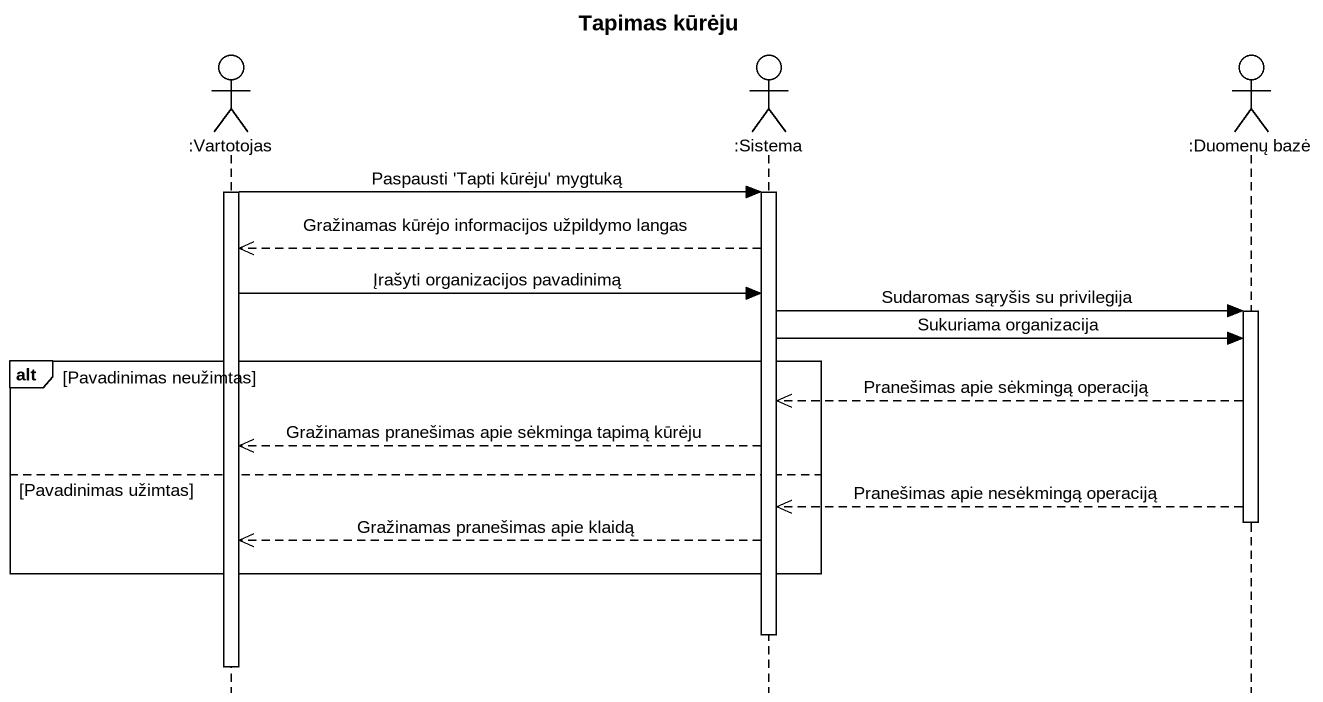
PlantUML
@startuml
title Tapimas kūrėju
hide footbox
actor ":Vartotojas" as Vartotojas
actor ":Sistema" as Sistema
actor ":Duomenų bazė" as Duomenų_bazė

activate Vartotojas
Vartotojas -> Sistema : Paspausti 'Tapti kūrėju' mygtuką
activate Sistema
Sistema -->> Vartotojas : Gražinamas kūrėjo informacijos užpildymo langas
Vartotojas -> Sistema : Įrašyti organizacijos pavadinimą
Sistema -> Duomenų_bazė : Sudaromas sąryšis su privilegija
activate Duomenų_bazė
Sistema -> Duomenų_bazė : Sukuriama organizacija
alt Pavadinimas neužimtas
  Duomenų_bazė -->> Sistema : Pranešimas apie sėkmingą operaciją
  Sistema -->> Vartotojas : Gražinamas pranešimas apie sėkminga tapimą kūrėju
else Pavadinimas užimtas
  Duomenų_bazė -->> Sistema : Pranešimas apie nesėkmingą operaciją
  deactivate Duomenų_bazė
  Sistema -->> Vartotojas : Gražinamas pranešimas apie klaidą
end
deactivate Sistema
deactivate Vartotojas
@enduml
